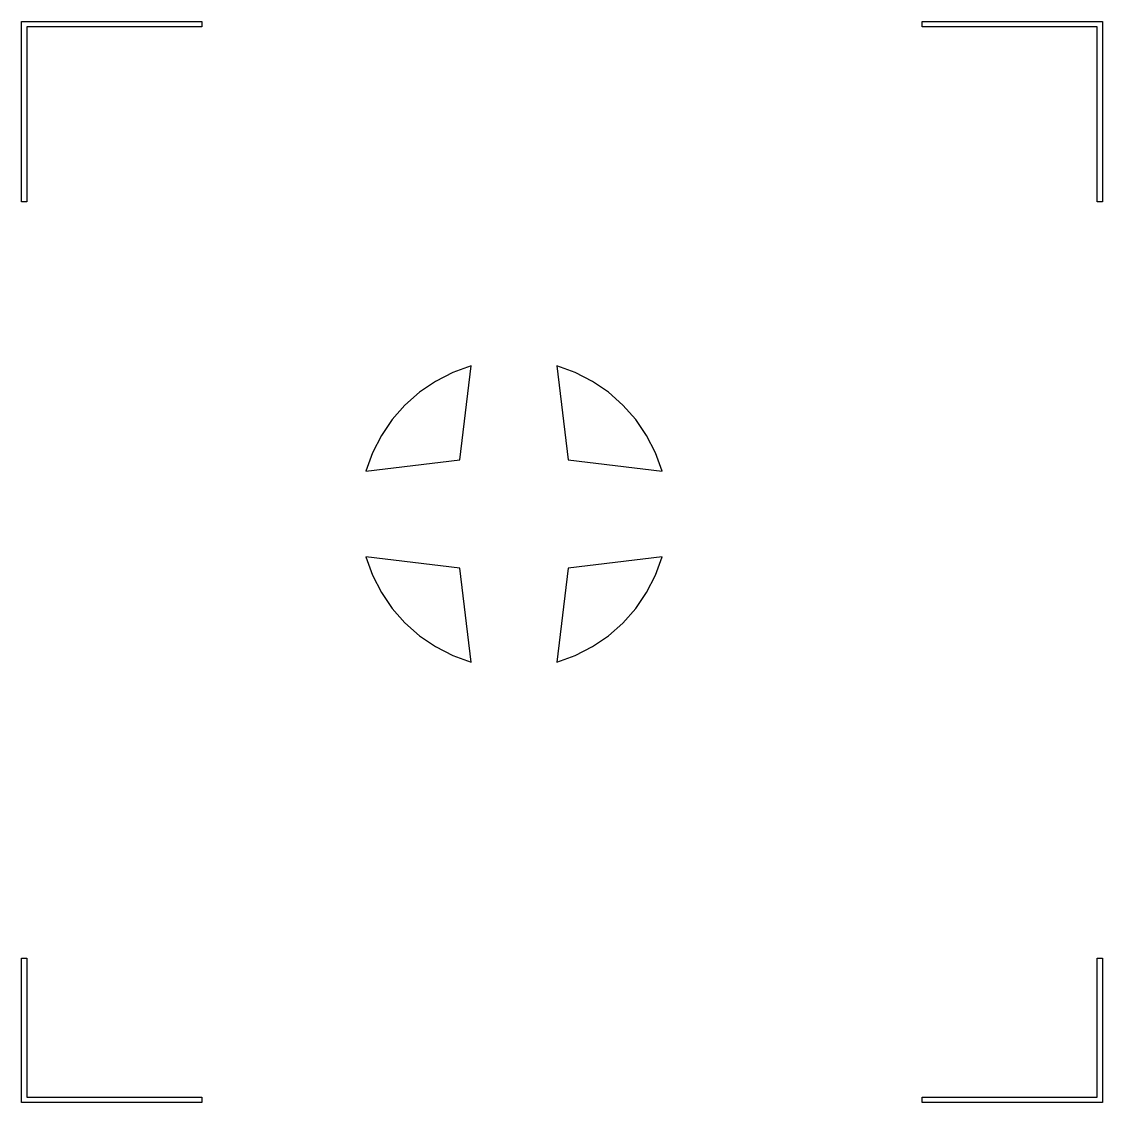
# Model space of a CAD drawing. Extents: x 0 to 6, y 0 to 6.
import ezdxf

# ---------------------------------------------------------------- set-up
doc = ezdxf.new("R2010")
doc.units = 0
doc.layers.add('Layer_1', color=7, linetype='CONTINUOUS')

msp = doc.modelspace()

# ---------------------------------------------------------------- linework, layer by layer
at = {"layer": 'Layer_1', "color": 7}
for points in [[(1.000015, 5.999999), (1.000015, 5.971613), (0.028332, 5.971613), (0.028332, 4.999984), (0, 4.999984), (0, 5.985778), (0, 5.999999), (1.000015, 5.999999), (1.000015, 5.999999)], [(5.999999, 5.999999), (5.999999, 4.999984), (5.971667, 4.999984), (5.971667, 5.971613), (4.999984, 5.971613), (4.999984, 5.999999), (5.999999, 5.999999), (5.999999, 5.999999)], [(0.028332, 0.799979), (0.028332, 0.028332), (1.000015, 0.028332), (1.000015, 0), (0, 0), (0, 0.799979), (0.028332, 0.799979), (0.028332, 0.799979)], [(5.999999, 0.799979), (5.999999, 0), (4.999984, 0), (4.999984, 0.028332), (5.971667, 0.028332), (5.971667, 0.799979), (5.999999, 0.799979), (5.999999, 0.799979)]]:
    msp.add_lwpolyline(points, close=True, dxfattribs=at)
for points in [[(2.495921, 4.088712), (2.39309, 4.0517), (2.296946, 4.002557), (2.208397, 3.942191), (2.12835, 3.871511), (2.057715, 3.791425), (1.9974, 3.702842), (1.948311, 3.606669), (1.911358, 3.503817), (2.433414, 3.56649), (2.495921, 4.088712)], [(2.970628, 4.088486), (3.033411, 3.566485), (3.555688, 3.503757), (3.518679, 3.606626), (3.46953, 3.702805), (3.409151, 3.791384), (3.33845, 3.871456), (3.258338, 3.942111), (3.169725, 4.00244), (3.073518, 4.051535), (2.970628, 4.088486), (2.970628, 4.088486)], [(1.911137, 3.029105), (1.948134, 2.926275), (1.997263, 2.83013), (2.057614, 2.741577), (2.12828, 2.661525), (2.208351, 2.590882), (2.296921, 2.530556), (2.393081, 2.481454), (2.495921, 2.444486), (2.433414, 2.966487), (1.911137, 3.029105)], [(3.555412, 3.029049), (3.033411, 2.966486), (2.970573, 2.444099), (3.073449, 2.481089), (3.169637, 2.53022), (3.258228, 2.590583), (3.338313, 2.661268), (3.408983, 2.741366), (3.469329, 2.829969), (3.518442, 2.926166), (3.555412, 3.029049), (3.555412, 3.029049)]]:
    msp.add_lwpolyline(points, dxfattribs=at)

doc.saveas('drawing.dxf')
